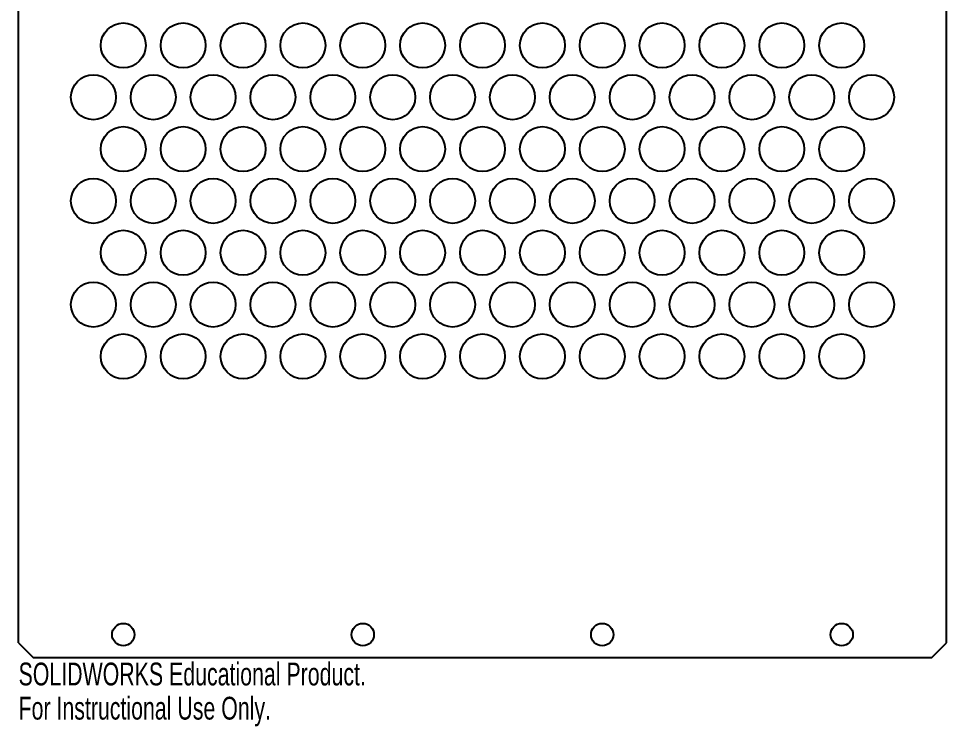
# Model space of a CAD drawing. Header units: inches. Extents: x -3.9 to 3.9, y -2.1 to 9.7.
# Drawn here: x -3.88 to 3.88, y -2.12 to 3.8 of the extents above; entities that cross this region are included whole.
import ezdxf

# ---------------------------------------------------------------- set-up
doc = ezdxf.new("R2010")
doc.units = ezdxf.units.IN
doc.header["$MEASUREMENT"] = 0
doc.styles.add('SLDTEXTSTYLE0', font='TXT', dxfattribs={"width": 0.7})

msp = doc.modelspace()

# ---------------------------------------------------------------- linework, layer by layer
at = {"color": 7, "linetype": 'Continuous', "lineweight": 25}
for p, q in [((-3.875, -1.4195), (-3.875, 9.5445)), ((3.875, -1.4195), (3.875, 9.5445)), ((-3.875, -1.4195), (-3.75, -1.5445)), ((3.75, -1.5445), (3.875, -1.4195)), ((3.75, -1.5445), (-3.75, -1.5445))]:
    msp.add_line(p, q, dxfattribs=at)
for centre, radius in [((-3, 3.5715), 0.1875), ((-2.5, 3.5715), 0.1875), ((-2, 3.5715), 0.1875), ((-1.5, 3.5715), 0.1875), ((-1, 3.5715), 0.1875), ((-0.5, 3.5715), 0.1875), ((0, 3.5715), 0.1875), ((0.5, 3.5715), 0.1875), ((1, 3.5715), 0.1875), ((1.5, 3.5715), 0.1875), ((2, 3.5715), 0.1875), ((2.5, 3.5715), 0.1875), ((3, 3.5715), 0.1875), ((-3.25, 3.1385), 0.1875), ((-2.75, 3.1385), 0.1875), ((-2.25, 3.1385), 0.1875), ((-1.75, 3.1385), 0.1875), ((-1.25, 3.1385), 0.1875), ((-0.75, 3.1385), 0.1875), ((-0.25, 3.1385), 0.1875), ((0.25, 3.1385), 0.1875), ((0.75, 3.1385), 0.1875), ((1.25, 3.1385), 0.1875), ((1.75, 3.1385), 0.1875), ((2.25, 3.1385), 0.1875), ((2.75, 3.1385), 0.1875), ((3.25, 3.1385), 0.1875), ((-3, 2.7054), 0.1875), ((-2.5, 2.7054), 0.1875), ((-2, 2.7054), 0.1875), ((-1.5, 2.7054), 0.1875), ((-1, 2.7054), 0.1875), ((-0.5, 2.7054), 0.1875), ((0, 2.7054), 0.1875), ((0.5, 2.7054), 0.1875), ((1, 2.7054), 0.1875), ((1.5, 2.7054), 0.1875), ((2, 2.7054), 0.1875), ((2.5, 2.7054), 0.1875), ((3, 2.7054), 0.1875), ((-3.25, 2.2724), 0.1875), ((-2.75, 2.2724), 0.1875), ((-2.25, 2.2724), 0.1875), ((-1.75, 2.2724), 0.1875), ((-1.25, 2.2724), 0.1875), ((-0.75, 2.2724), 0.1875), ((-0.25, 2.2724), 0.1875), ((0.25, 2.2724), 0.1875), ((0.75, 2.2724), 0.1875), ((1.25, 2.2724), 0.1875), ((1.75, 2.2724), 0.1875), ((2.25, 2.2724), 0.1875), ((2.75, 2.2724), 0.1875), ((3.25, 2.2724), 0.1875), ((-3, 1.8394), 0.1875), ((-2.5, 1.8394), 0.1875), ((-2, 1.8394), 0.1875), ((-1.5, 1.8394), 0.1875), ((-1, 1.8394), 0.1875), ((-0.5, 1.8394), 0.1875), ((0, 1.8394), 0.1875), ((0.5, 1.8394), 0.1875), ((1, 1.8394), 0.1875), ((1.5, 1.8394), 0.1875), ((2, 1.8394), 0.1875), ((2.5, 1.8394), 0.1875), ((3, 1.8394), 0.1875), ((-3.25, 1.4064), 0.1875), ((-2.75, 1.4064), 0.1875), ((-2.25, 1.4064), 0.1875), ((-1.75, 1.4064), 0.1875), ((-1.25, 1.4064), 0.1875), ((-0.75, 1.4064), 0.1875), ((-0.25, 1.4064), 0.1875), ((0.25, 1.4064), 0.1875), ((0.75, 1.4064), 0.1875), ((1.25, 1.4064), 0.1875), ((1.75, 1.4064), 0.1875), ((2.25, 1.4064), 0.1875), ((2.75, 1.4064), 0.1875), ((3.25, 1.4064), 0.1875), ((-3, 0.9734), 0.1875), ((-2.5, 0.9734), 0.1875), ((-2, 0.9734), 0.1875), ((-1.5, 0.9734), 0.1875), ((-1, 0.9734), 0.1875), ((-0.5, 0.9734), 0.1875), ((0, 0.9734), 0.1875), ((0.5, 0.9734), 0.1875), ((1, 0.9734), 0.1875), ((1.5, 0.9734), 0.1875), ((2, 0.9734), 0.1875), ((2.5, 0.9734), 0.1875), ((3, 0.9734), 0.1875), ((-3, -1.3508), 0.0937), ((-1, -1.3507), 0.0937), ((1, -1.3508), 0.0937), ((3, -1.3508), 0.0937)]:
    msp.add_circle(centre, radius, dxfattribs=at)

# ---------------------------------------------------------------- texts
at = {"color": 7, "linetype": 'Continuous', "char_height": 0.1903, "attachment_point": 1, "style": 'SLDTEXTSTYLE0'}
for s, insert in [('SOLIDWORKS Educational Product.', (-3.875, -1.5847)), ('For Instructional Use Only.', (-3.875, -1.8701))]:
    msp.add_mtext(s, dxfattribs=dict(at, insert=insert))

doc.saveas('drawing.dxf')
